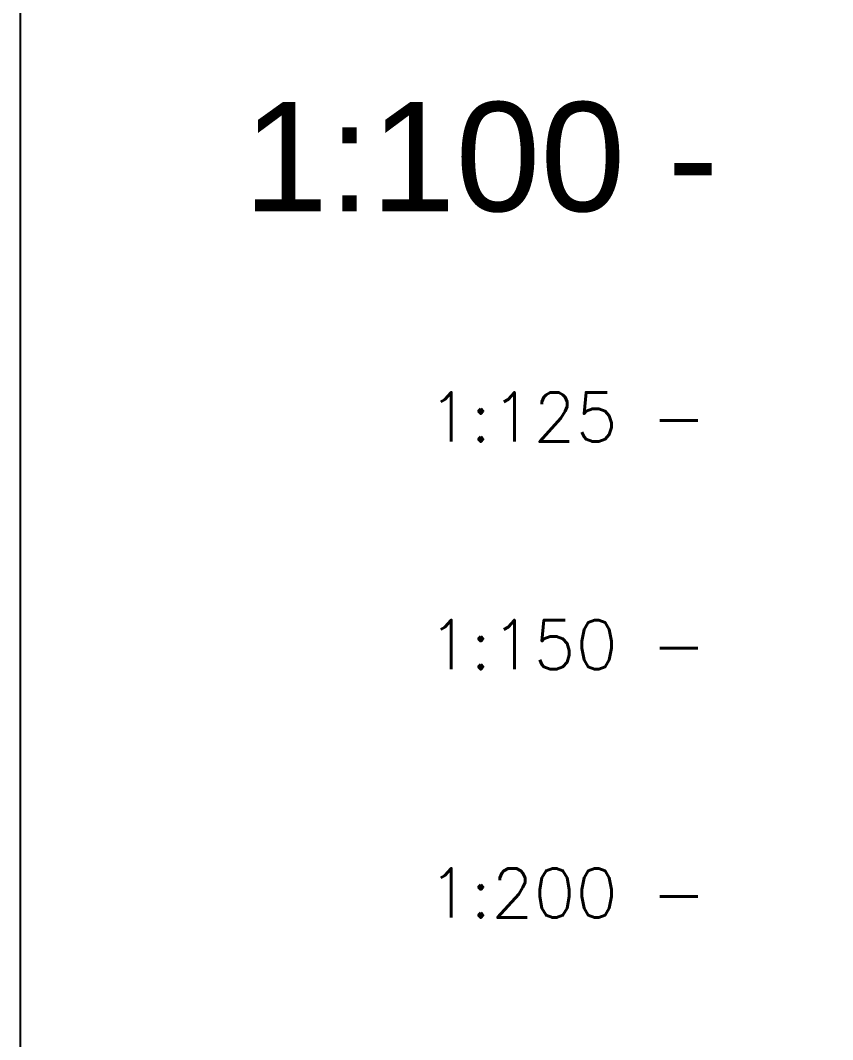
# Model space of a CAD drawing. Header units: millimetres. Extents: x 1206 to 1682, y 143 to 342.
# Drawn here: x 1205.63 to 1242.79, y 247.8 to 294.45 of the extents above; entities that cross this region are included whole.
import ezdxf

# ---------------------------------------------------------------- set-up
doc = ezdxf.new("R2010")
doc.units = ezdxf.units.MM
doc.layers.get('0').update_dxf_attribs({"color": 1})
doc.layers.add('AR-TXT', color=174, linetype='Continuous', lineweight=0)
doc.layers.add('AR-TXT-ESPECIFICAÇÕES', color=174, linetype='Continuous', lineweight=0)
doc.styles.add('1000_TXT 1', font='arial.ttf', dxfattribs={"height": 5})
doc.styles.add('100_TXT_ESQUADRIA', font='romans.shx', dxfattribs={"height": 0.12})

msp = doc.modelspace()

# ---------------------------------------------------------------- linework, layer by layer
msp.add_lwpolyline([(1205.6257, 341.9173), (1432.5325, 341.9173), (1432.5325, 143.7034), (1205.6257, 143.7034)], close=True)

# ---------------------------------------------------------------- texts
at = {"layer": 'AR-TXT', "style": '1000_TXT 1'}
msp.add_text('1:100 -', height=5, dxfattribs=at).set_placement((1215.8286, 285.7167))
at = {"layer": 'AR-TXT-ESPECIFICAÇÕES', "style": '100_TXT_ESQUADRIA'}
for s, p in [('1:125 -', (1224.2816, 275.1741)), ('1:150 -', (1224.2816, 264.7563)), ('1:200 -', (1224.2816, 253.3882))]:
    msp.add_text(s, height=2.25, dxfattribs=at).set_placement(p)

doc.saveas('drawing.dxf')
